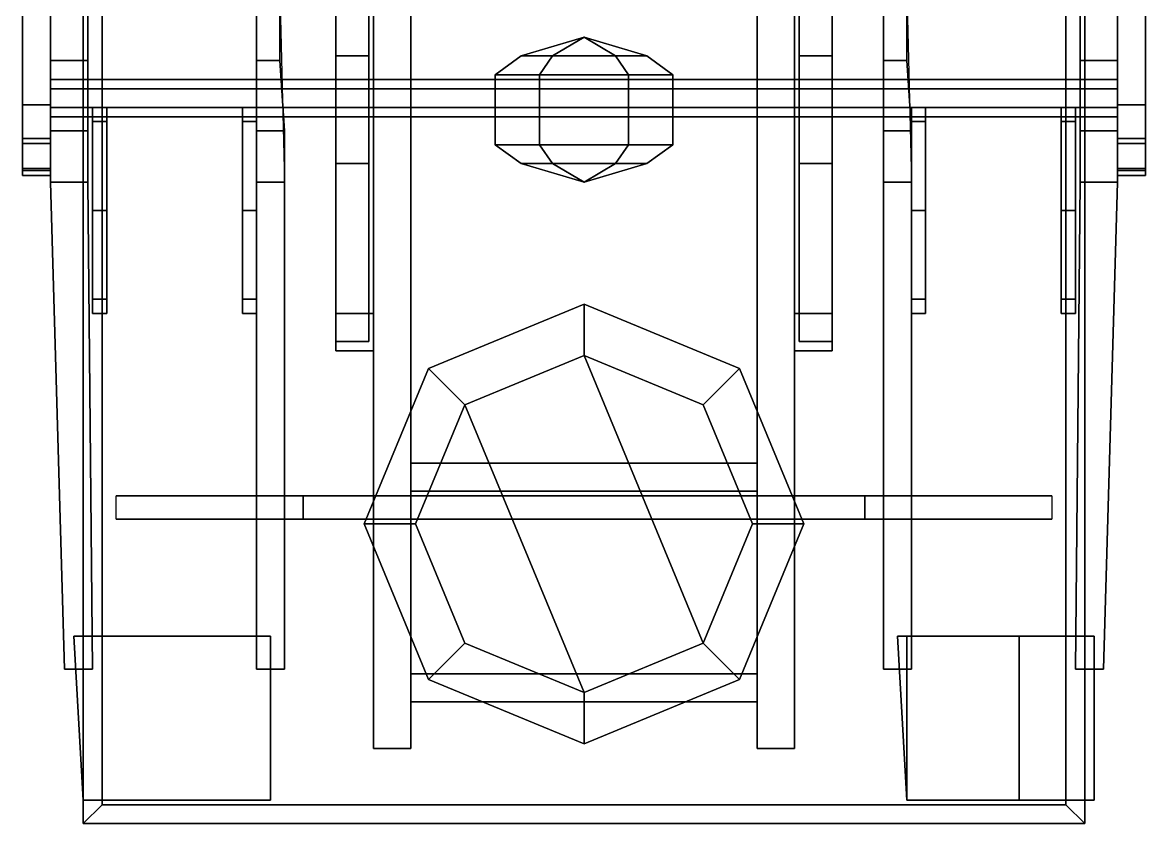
# Model space of a CAD drawing. Extents: x -1.2 to 1.2, y -3.01 to 3.
# Drawn here: x -1.2 to 1.2, y -3.01 to -1.298 of the extents above; entities that cross this region are included whole.
import ezdxf

# ---------------------------------------------------------------- set-up
doc = ezdxf.new("R2010")
doc.units = 0
doc.layers.get('0').update_dxf_attribs({"linetype": 'CONTINUOUS'})
for name, color, linetype in [('BOGIE', 5, 'CONTINUOUS'), ('MUDGUARDS', 6, 'CONTINUOUS'), ('WHEELS', 2, 'CONTINUOUS')]:
    doc.layers.add(name, color=color, linetype=linetype)

msp = doc.modelspace()

# ---------------------------------------------------------------- linework, layer by layer
for points in [[(1.07, 0.14, 1.16), (1.07, -3.01, 1.16), (-1.07, -3.01, 1.16), (-1.07, 0.14, 1.16)], [(-1.07, 0.14, 1.16), (-1.07, -3.01, 1.16), (-1.07, -3.01, 1.59), (-1.07, 0.14, 1.59)], [(-1.07, -3.01, 1.59), (-1.03, -2.97, 1.59), (-1.03, 0.1, 1.59), (-1.07, 0.14, 1.59)], [(1.03, -2.97, 1.59), (1.07, -3.01, 1.59), (1.07, 0.14, 1.59), (1.03, 0.1, 1.59)], [(1.07, 0.14, 1.59), (1.07, -3.01, 1.59), (1.07, -3.01, 1.16), (1.07, 0.14, 1.16)], [(-1.03, 0.1, 1.2), (-1.03, -2.97, 1.2), (1.03, -2.97, 1.2), (1.03, 0.1, 1.2)], [(-1.03, 0.1, 1.59), (-1.03, -2.97, 1.59), (-1.03, -2.97, 1.2), (-1.03, 0.1, 1.2)], [(1.03, 0.1, 1.2), (1.03, -2.97, 1.2), (1.03, -2.97, 1.59), (1.03, 0.1, 1.59)], [(-0.37, -0.57, 0.56), (-0.37, -2.85, 0.63), (-0.45, -2.85, 0.63), (-0.45, -0.57, 0.56)], [(-0.45, -0.57, 0.56), (-0.45, -2.85, 0.63), (-0.45, -2.85, 0.75), (-0.45, -0.57, 0.74)], [(-0.45, -0.57, 0.74), (-0.45, -2.85, 0.75), (-0.37, -2.85, 0.75), (-0.37, -0.57, 0.74)], [(-0.37, -2.85, 0.75), (-0.37, -2.85, 0.63), (-0.37, -0.57, 0.56), (-0.37, -0.57, 0.74)], [(0.37, -0.57, 0.74), (0.37, -2.85, 0.75), (0.45, -2.85, 0.75), (0.45, -0.57, 0.74)], [(0.37, -0.57, 0.56), (0.37, -2.85, 0.63), (0.37, -2.85, 0.75), (0.37, -0.57, 0.74)], [(0.45, -0.57, 0.56), (0.45, -2.85, 0.63), (0.37, -2.85, 0.63), (0.37, -0.57, 0.56)], [(0.45, -2.85, 0.75), (0.45, -2.85, 0.63), (0.45, -0.57, 0.56), (0.45, -0.57, 0.74)], [(-0.46, -0.99, 0.66), (-0.46, -1.37, 0.58), (-0.53, -1.37, 0.58), (-0.53, -0.99, 0.66)], [(-0.53, -0.99, 0.66), (-0.53, -1.37, 0.58), (-0.53, -1.37, 0.65), (-0.53, -0.99, 0.68)], [(-0.53, -0.99, 0.68), (-0.53, -1.37, 0.65), (-0.46, -1.37, 0.65), (-0.46, -0.99, 0.68)], [(-0.46, -1.37, 0.65), (-0.46, -1.37, 0.58), (-0.46, -0.99, 0.66), (-0.46, -0.99, 0.68)], [(0.53, -0.99, 0.66), (0.53, -1.37, 0.58), (0.46, -1.37, 0.58), (0.46, -0.99, 0.66)], [(0.46, -0.99, 0.66), (0.46, -1.37, 0.58), (0.46, -1.37, 0.65), (0.46, -0.99, 0.68)], [(0.46, -0.99, 0.68), (0.46, -1.37, 0.65), (0.53, -1.37, 0.65), (0.53, -0.99, 0.68)], [(0.53, -1.37, 0.65), (0.53, -1.37, 0.58), (0.53, -0.99, 0.66), (0.53, -0.99, 0.68)], [(0, -1.33, 0.59), (-0.0672, -1.37, 0.4736), (-0.1344, -1.37, 0.59), (0, -1.33, 0.59)], [(0, -1.33, 0.59), (-0.1344, -1.37, 0.59), (-0.0672, -1.37, 0.7064), (0, -1.33, 0.59)], [(0, -1.33, 0.59), (0.0672, -1.37, 0.4736), (-0.0672, -1.37, 0.4736), (0, -1.33, 0.59)], [(0, -1.33, 0.59), (-0.0672, -1.37, 0.7064), (0.0672, -1.37, 0.7064), (0, -1.33, 0.59)], [(0, -1.33, 0.59), (0.1344, -1.37, 0.59), (0.0672, -1.37, 0.4736), (0, -1.33, 0.59)], [(0, -1.33, 0.59), (0.0672, -1.37, 0.7064), (0.1344, -1.37, 0.59), (0, -1.33, 0.59)], [(-0.53, -1.37, 0.58), (-0.53, -1.6, 0.58), (-0.53, -1.6, 0.65), (-0.53, -1.37, 0.65)], [(-0.46, -1.37, 0.58), (-0.46, -1.6, 0.58), (-0.53, -1.6, 0.58), (-0.53, -1.37, 0.58)], [(-0.53, -1.37, 0.65), (-0.53, -1.6, 0.65), (-0.46, -1.6, 0.65), (-0.46, -1.37, 0.65)], [(-0.46, -1.6, 0.65), (-0.46, -1.6, 0.58), (-0.46, -1.37, 0.58), (-0.46, -1.37, 0.65)], [(-0.1344, -1.37, 0.59), (-0.19, -1.41, 0.59), (-0.095, -1.41, 0.7545), (-0.0672, -1.37, 0.7064)], [(-0.0672, -1.37, 0.4736), (-0.095, -1.41, 0.4255), (-0.19, -1.41, 0.59), (-0.1344, -1.37, 0.59)], [(-0.0672, -1.37, 0.7064), (-0.095, -1.41, 0.7545), (0.095, -1.41, 0.7545), (0.0672, -1.37, 0.7064)], [(0.0672, -1.37, 0.4736), (0.095, -1.41, 0.4255), (-0.095, -1.41, 0.4255), (-0.0672, -1.37, 0.4736)], [(0.0672, -1.37, 0.7064), (0.095, -1.41, 0.7545), (0.19, -1.41, 0.59), (0.1344, -1.37, 0.59)], [(0.1344, -1.37, 0.59), (0.19, -1.41, 0.59), (0.095, -1.41, 0.4255), (0.0672, -1.37, 0.4736)], [(0.46, -1.37, 0.58), (0.46, -1.6, 0.58), (0.46, -1.6, 0.65), (0.46, -1.37, 0.65)], [(0.53, -1.37, 0.58), (0.53, -1.6, 0.58), (0.46, -1.6, 0.58), (0.46, -1.37, 0.58)], [(0.46, -1.37, 0.65), (0.46, -1.6, 0.65), (0.53, -1.6, 0.65), (0.53, -1.37, 0.65)], [(0.53, -1.6, 0.65), (0.53, -1.6, 0.58), (0.53, -1.37, 0.58), (0.53, -1.37, 0.65)], [(-0.095, -1.41, 0.7545), (-0.19, -1.41, 0.59), (-0.19, -1.56, 0.59), (-0.095, -1.56, 0.7545)], [(-0.19, -1.41, 0.59), (-0.095, -1.41, 0.4255), (-0.095, -1.56, 0.4255), (-0.19, -1.56, 0.59)], [(-0.095, -1.41, 0.4255), (0.095, -1.41, 0.4255), (0.095, -1.56, 0.4255), (-0.095, -1.56, 0.4255)], [(0.095, -1.41, 0.7545), (-0.095, -1.41, 0.7545), (-0.095, -1.56, 0.7545), (0.095, -1.56, 0.7545)], [(0.19, -1.41, 0.59), (0.095, -1.41, 0.7545), (0.095, -1.56, 0.7545), (0.19, -1.56, 0.59)], [(0.095, -1.41, 0.4255), (0.19, -1.41, 0.59), (0.19, -1.56, 0.59), (0.095, -1.56, 0.4255)], [(-0.0672, -1.6, 0.7064), (-0.095, -1.56, 0.7545), (-0.19, -1.56, 0.59), (-0.1344, -1.6, 0.59)], [(-0.1344, -1.6, 0.59), (-0.19, -1.56, 0.59), (-0.095, -1.56, 0.4255), (-0.0672, -1.6, 0.4736)], [(0.0672, -1.6, 0.7064), (0.095, -1.56, 0.7545), (-0.095, -1.56, 0.7545), (-0.0672, -1.6, 0.7064)], [(-0.0672, -1.6, 0.4736), (-0.095, -1.56, 0.4255), (0.095, -1.56, 0.4255), (0.0672, -1.6, 0.4736)], [(0.1344, -1.6, 0.59), (0.19, -1.56, 0.59), (0.095, -1.56, 0.7545), (0.0672, -1.6, 0.7064)], [(0.0672, -1.6, 0.4736), (0.095, -1.56, 0.4255), (0.19, -1.56, 0.59), (0.1344, -1.6, 0.59)], [(-0.46, -1.6, 0.58), (-0.46, -1.98, 0.67), (-0.53, -1.98, 0.67), (-0.53, -1.6, 0.58)], [(-0.53, -1.6, 0.58), (-0.53, -1.98, 0.67), (-0.53, -1.98, 0.69), (-0.53, -1.6, 0.65)], [(-0.53, -1.6, 0.65), (-0.53, -1.98, 0.69), (-0.46, -1.98, 0.69), (-0.46, -1.6, 0.65)], [(-0.46, -1.98, 0.69), (-0.46, -1.98, 0.67), (-0.46, -1.6, 0.58), (-0.46, -1.6, 0.65)], [(0, -1.64, 0.59), (-0.1344, -1.6, 0.59), (-0.0672, -1.6, 0.4736), (0, -1.64, 0.59)], [(0, -1.64, 0.59), (-0.0672, -1.6, 0.7064), (-0.1344, -1.6, 0.59), (0, -1.64, 0.59)], [(0, -1.64, 0.59), (-0.0672, -1.6, 0.4736), (0.0672, -1.6, 0.4736), (0, -1.64, 0.59)], [(0, -1.64, 0.59), (0.0672, -1.6, 0.7064), (-0.0672, -1.6, 0.7064), (0, -1.64, 0.59)], [(0, -1.64, 0.59), (0.0672, -1.6, 0.4736), (0.1344, -1.6, 0.59), (0, -1.64, 0.59)], [(0, -1.64, 0.59), (0.1344, -1.6, 0.59), (0.0672, -1.6, 0.7064), (0, -1.64, 0.59)], [(0.53, -1.6, 0.58), (0.53, -1.98, 0.67), (0.46, -1.98, 0.67), (0.46, -1.6, 0.58)], [(0.46, -1.6, 0.58), (0.46, -1.98, 0.67), (0.46, -1.98, 0.69), (0.46, -1.6, 0.65)], [(0.46, -1.6, 0.65), (0.46, -1.98, 0.69), (0.53, -1.98, 0.69), (0.53, -1.6, 0.65)], [(0.53, -1.98, 0.69), (0.53, -1.98, 0.67), (0.53, -1.6, 0.58), (0.53, -1.6, 0.65)], [(-0.45, -1.92, 0.67), (-0.45, -2, 0.67), (-0.53, -2, 0.67), (-0.53, -1.92, 0.67)], [(-0.45, -1.92, 0.72), (-0.45, -1.92, 0.67), (-0.53, -1.92, 0.67), (-0.53, -1.92, 0.72)], [(-0.53, -1.92, 0.67), (-0.53, -2, 0.67), (-0.53, -2, 0.72), (-0.53, -1.92, 0.72)], [(-0.53, -1.92, 0.72), (-0.53, -2, 0.72), (-0.45, -2, 0.72), (-0.45, -1.92, 0.72)], [(0.53, -1.92, 0.67), (0.53, -2, 0.67), (0.45, -2, 0.67), (0.45, -1.92, 0.67)], [(0.53, -1.92, 0.72), (0.53, -1.92, 0.67), (0.45, -1.92, 0.67), (0.45, -1.92, 0.72)], [(0.45, -1.92, 0.72), (0.45, -2, 0.72), (0.53, -2, 0.72), (0.53, -1.92, 0.72)], [(0.53, -2, 0.72), (0.53, -2, 0.67), (0.53, -1.92, 0.67), (0.53, -1.92, 0.72)], [(-0.53, -1.98, 0.69), (-0.53, -1.98, 0.67), (-0.46, -1.98, 0.67), (-0.46, -1.98, 0.69)], [(-0.53, -2, 0.72), (-0.53, -2, 0.67), (-0.45, -2, 0.67), (-0.45, -2, 0.72)], [(0.45, -2, 0.72), (0.45, -2, 0.67), (0.53, -2, 0.67), (0.53, -2, 0.72)], [(-0.37, -2.24, 0.63), (0.37, -2.24, 0.63), (0.37, -2.3, 0.63), (-0.37, -2.3, 0.63)], [(0.37, -2.24, 0.74), (0.37, -2.24, 0.63), (-0.37, -2.24, 0.63), (-0.37, -2.24, 0.74)], [(-0.37, -2.3, 0.74), (0.37, -2.3, 0.74), (0.37, -2.24, 0.74), (-0.37, -2.24, 0.74)], [(-0.37, -2.3, 0.63), (0.37, -2.3, 0.63), (0.37, -2.3, 0.74), (-0.37, -2.3, 0.74)], [(1, -2.31, 1.16), (0.6, -2.31, 0.74), (-0.6, -2.31, 0.74), (-1, -2.31, 1.16)], [(-0.6, -2.31, 0.74), (-0.6, -2.36, 0.74), (-1, -2.36, 1.16), (-1, -2.31, 1.16)], [(0.6, -2.31, 0.74), (0.6, -2.36, 0.74), (-0.6, -2.36, 0.74), (-0.6, -2.31, 0.74)], [(1, -2.36, 1.16), (0.6, -2.36, 0.74), (0.6, -2.31, 0.74), (1, -2.31, 1.16)], [(-1, -2.36, 1.16), (-0.6, -2.36, 0.74), (0.6, -2.36, 0.74), (1, -2.36, 1.16)], [(-0.37, -2.75, 0.74), (0.37, -2.75, 0.74), (0.37, -2.69, 0.74), (-0.37, -2.69, 0.74)], [(0.37, -2.69, 0.74), (0.37, -2.69, 0.63), (-0.37, -2.69, 0.63), (-0.37, -2.69, 0.74)], [(-0.37, -2.69, 0.63), (0.37, -2.69, 0.63), (0.37, -2.75, 0.63), (-0.37, -2.75, 0.63)], [(-0.37, -2.75, 0.63), (0.37, -2.75, 0.63), (0.37, -2.75, 0.74), (-0.37, -2.75, 0.74)], [(-0.45, -2.85, 0.75), (-0.45, -2.85, 0.63), (-0.37, -2.85, 0.63), (-0.37, -2.85, 0.75)], [(0.37, -2.85, 0.75), (0.37, -2.85, 0.63), (0.45, -2.85, 0.63), (0.45, -2.85, 0.75)], [(1.07, -3.01, 1.59), (1.03, -2.97, 1.59), (-1.03, -2.97, 1.59), (-1.07, -3.01, 1.59)], [(-1.03, -2.97, 1.59), (1.03, -2.97, 1.59), (1.03, -2.97, 1.2), (-1.03, -2.97, 1.2)], [(-1.07, -3.01, 1.16), (1.07, -3.01, 1.16), (1.07, -3.01, 1.59), (-1.07, -3.01, 1.59)]]:
    msp.add_3dface(points)
at = {"layer": 'BOGIE'}
for points in [[(-1.2, -0.523, 0.1947), (-1.2, -1.5574, 0.4602), (-1.2, -1.4744, 0.7116), (-1.2, -0.4676, 0.6212)], [(-1.2, -0.4676, 0.6212), (-1.2, -1.4744, 0.7116), (-1.14, -1.4744, 0.7116), (-1.14, -0.4676, 0.6212)], [(-1.14, -1.4744, 0.7116), (-1.14, -1.5574, 0.4602), (-1.14, -0.523, 0.1947), (-1.14, -0.4676, 0.6212)], [(1.14, -0.4676, 0.6212), (1.14, -1.4744, 0.7116), (1.2, -1.4744, 0.7116), (1.2, -0.4676, 0.6212)], [(1.14, -0.523, 0.1947), (1.14, -1.5574, 0.4602), (1.14, -1.4744, 0.7116), (1.14, -0.4676, 0.6212)], [(1.2, -1.4744, 0.7116), (1.2, -1.5574, 0.4602), (1.2, -0.523, 0.1947), (1.2, -0.4676, 0.6212)], [(-1.14, -0.523, 0.1947), (-1.14, -1.5574, 0.4602), (-1.2, -1.5574, 0.4602), (-1.2, -0.523, 0.1947)], [(1.2, -0.523, 0.1947), (1.2, -1.5574, 0.4602), (1.14, -1.5574, 0.4602), (1.14, -0.523, 0.1947)], [(-1.14, -1.23, 0.25), (-1.14, -1.38, 0.25), (-1.14, -1.38, 0.39), (-1.14, -1.23, 0.48)], [(-1.06, -1.23, 0.25), (-1.06, -1.64, 0.25), (-1.14, -1.64, 0.25), (-1.14, -1.23, 0.25)], [(-1.14, -1.23, 0.48), (-1.14, -1.38, 0.39), (-1.06, -1.38, 0.39), (-1.06, -1.23, 0.48)], [(-1.06, -1.38, 0.39), (-1.06, -1.38, 0.25), (-1.06, -1.23, 0.25), (-1.06, -1.23, 0.48)], [(-0.7, -1.23, 0.25), (-0.7, -1.38, 0.25), (-0.7, -1.38, 0.39), (-0.7, -1.23, 0.48)], [(-0.65, -1.23, 0.25), (-0.64, -1.64, 0.25), (-0.7, -1.64, 0.25), (-0.7, -1.23, 0.25)], [(-0.7, -1.23, 0.48), (-0.7, -1.38, 0.39), (-0.65, -1.38, 0.39), (-0.65, -1.23, 0.48)], [(-0.65, -1.38, 0.39), (-0.65, -1.38, 0.25), (-0.65, -1.23, 0.25), (-0.65, -1.23, 0.48)], [(0.64, -1.23, 0.25), (0.64, -1.38, 0.25), (0.64, -1.38, 0.39), (0.64, -1.23, 0.48)], [(0.69, -1.23, 0.25), (0.7, -1.64, 0.25), (0.64, -1.64, 0.25), (0.64, -1.23, 0.25)], [(0.64, -1.23, 0.48), (0.64, -1.38, 0.39), (0.69, -1.38, 0.39), (0.69, -1.23, 0.48)], [(0.69, -1.38, 0.39), (0.69, -1.38, 0.25), (0.69, -1.23, 0.25), (0.69, -1.23, 0.48)], [(1.14, -1.23, 0.25), (1.14, -1.64, 0.25), (1.06, -1.64, 0.25), (1.06, -1.23, 0.25)], [(1.06, -1.23, 0.25), (1.06, -1.38, 0.25), (1.06, -1.38, 0.39), (1.06, -1.23, 0.48)], [(1.06, -1.23, 0.48), (1.06, -1.38, 0.39), (1.14, -1.38, 0.39), (1.14, -1.23, 0.48)], [(1.14, -1.38, 0.39), (1.14, -1.38, 0.25), (1.14, -1.23, 0.25), (1.14, -1.23, 0.48)], [(-1.14, -1.38, 0.25), (-1.14, -1.53, 0.25), (-1.14, -1.53, 0.39), (-1.14, -1.38, 0.39)], [(-1.14, -1.38, 0.39), (-1.14, -1.53, 0.39), (-1.06, -1.53, 0.39), (-1.06, -1.38, 0.39)], [(-1.06, -1.53, 0.39), (-1.06, -1.53, 0.25), (-1.06, -1.38, 0.25), (-1.06, -1.38, 0.39)], [(-0.7, -1.38, 0.25), (-0.7, -1.53, 0.25), (-0.7, -1.53, 0.39), (-0.7, -1.38, 0.39)], [(-0.7, -1.38, 0.39), (-0.7, -1.53, 0.39), (-0.64, -1.53, 0.39), (-0.65, -1.38, 0.39)], [(-0.64, -1.53, 0.39), (-0.64, -1.53, 0.25), (-0.65, -1.38, 0.25), (-0.65, -1.38, 0.39)], [(0.64, -1.38, 0.25), (0.64, -1.53, 0.25), (0.64, -1.53, 0.39), (0.64, -1.38, 0.39)], [(0.64, -1.38, 0.39), (0.64, -1.53, 0.39), (0.7, -1.53, 0.39), (0.69, -1.38, 0.39)], [(0.7, -1.53, 0.39), (0.7, -1.53, 0.25), (0.69, -1.38, 0.25), (0.69, -1.38, 0.39)], [(1.06, -1.38, 0.25), (1.06, -1.53, 0.25), (1.06, -1.53, 0.39), (1.06, -1.38, 0.39)], [(1.06, -1.38, 0.39), (1.06, -1.53, 0.39), (1.14, -1.53, 0.39), (1.14, -1.38, 0.39)], [(1.14, -1.53, 0.39), (1.14, -1.53, 0.25), (1.14, -1.38, 0.25), (1.14, -1.38, 0.39)], [(1.14, -1.44, 0.6246), (1.14, -1.42, 0.59), (-1.14, -1.42, 0.59), (-1.14, -1.44, 0.6246)], [(1.14, -1.42, 0.59), (1.14, -1.44, 0.5554), (-1.14, -1.44, 0.5554), (-1.14, -1.42, 0.59)], [(1.14, -1.48, 0.6246), (1.14, -1.44, 0.6246), (-1.14, -1.44, 0.6246), (-1.14, -1.48, 0.6246)], [(1.14, -1.44, 0.5554), (1.14, -1.48, 0.5554), (-1.14, -1.48, 0.5554), (-1.14, -1.44, 0.5554)], [(-1.2, -1.4744, 0.7116), (-1.2, -1.5574, 0.4602), (-1.2, -1.6105, 0.5175), (-1.2, -1.5464, 0.7008)], [(-1.14, -1.5464, 0.7008), (-1.14, -1.4744, 0.7116), (-1.2, -1.4744, 0.7116), (-1.2, -1.5464, 0.7008)], [(-1.14, -1.6105, 0.5175), (-1.14, -1.5574, 0.4602), (-1.14, -1.4744, 0.7116), (-1.14, -1.5464, 0.7008)], [(1.14, -1.5, 0.59), (1.14, -1.48, 0.6246), (-1.14, -1.48, 0.6246), (-1.14, -1.5, 0.59)], [(1.14, -1.48, 0.5554), (1.14, -1.5, 0.59), (-1.14, -1.5, 0.59), (-1.14, -1.48, 0.5554)], [(-1.05, -1.48, 0.17), (-1.05, -1.51, 0.2), (-1.02, -1.51, 0.2), (-1.02, -1.48, 0.17)], [(-1.02, -1.48, 0.15), (-1.02, -1.51, 0.12), (-1.05, -1.51, 0.12), (-1.05, -1.48, 0.15)], [(-1.05, -1.48, 0.15), (-1.05, -1.51, 0.12), (-1.05, -1.51, 0.2), (-1.05, -1.48, 0.17)], [(-1.02, -1.48, 0.17), (-1.02, -1.48, 0.15), (-1.05, -1.48, 0.15), (-1.05, -1.48, 0.17)], [(-1.02, -1.51, 0.2), (-1.02, -1.51, 0.12), (-1.02, -1.48, 0.15), (-1.02, -1.48, 0.17)], [(-0.73, -1.48, 0.17), (-0.73, -1.51, 0.2), (-0.7, -1.51, 0.2), (-0.7, -1.48, 0.17)], [(-0.7, -1.48, 0.15), (-0.7, -1.51, 0.12), (-0.73, -1.51, 0.12), (-0.73, -1.48, 0.15)], [(-0.73, -1.48, 0.15), (-0.73, -1.51, 0.12), (-0.73, -1.51, 0.2), (-0.73, -1.48, 0.17)], [(-0.7, -1.48, 0.17), (-0.7, -1.48, 0.15), (-0.73, -1.48, 0.15), (-0.73, -1.48, 0.17)], [(-0.7, -1.51, 0.2), (-0.7, -1.51, 0.12), (-0.7, -1.48, 0.15), (-0.7, -1.48, 0.17)], [(0.7, -1.48, 0.17), (0.7, -1.51, 0.2), (0.73, -1.51, 0.2), (0.73, -1.48, 0.17)], [(0.73, -1.48, 0.15), (0.73, -1.51, 0.12), (0.7, -1.51, 0.12), (0.7, -1.48, 0.15)], [(0.7, -1.48, 0.15), (0.7, -1.51, 0.12), (0.7, -1.51, 0.2), (0.7, -1.48, 0.17)], [(0.73, -1.48, 0.17), (0.73, -1.48, 0.15), (0.7, -1.48, 0.15), (0.7, -1.48, 0.17)], [(0.73, -1.51, 0.2), (0.73, -1.51, 0.12), (0.73, -1.48, 0.15), (0.73, -1.48, 0.17)], [(1.05, -1.48, 0.17), (1.05, -1.48, 0.15), (1.02, -1.48, 0.15), (1.02, -1.48, 0.17)], [(1.02, -1.48, 0.15), (1.02, -1.51, 0.12), (1.02, -1.51, 0.2), (1.02, -1.48, 0.17)], [(1.05, -1.48, 0.15), (1.05, -1.51, 0.12), (1.02, -1.51, 0.12), (1.02, -1.48, 0.15)], [(1.02, -1.48, 0.17), (1.02, -1.51, 0.2), (1.05, -1.51, 0.2), (1.05, -1.48, 0.17)], [(1.05, -1.51, 0.2), (1.05, -1.51, 0.12), (1.05, -1.48, 0.15), (1.05, -1.48, 0.17)], [(1.14, -1.4744, 0.7116), (1.14, -1.5574, 0.4602), (1.14, -1.6105, 0.5175), (1.14, -1.5464, 0.7008)], [(1.2, -1.5464, 0.7008), (1.2, -1.4744, 0.7116), (1.14, -1.4744, 0.7116), (1.14, -1.5464, 0.7008)], [(1.2, -1.6105, 0.5175), (1.2, -1.5574, 0.4602), (1.2, -1.4744, 0.7116), (1.2, -1.5464, 0.7008)], [(-1.02, -1.51, 0.12), (-1.02, -1.89, 0.12), (-1.05, -1.89, 0.12), (-1.05, -1.51, 0.12)], [(-1.05, -1.51, 0.2), (-1.05, -1.7, 0.24), (-1.02, -1.7, 0.24), (-1.02, -1.51, 0.2)], [(-1.05, -1.51, 0.12), (-1.05, -1.7, 0.12), (-1.05, -1.7, 0.24), (-1.05, -1.51, 0.2)], [(-1.02, -1.7, 0.24), (-1.02, -1.7, 0.12), (-1.02, -1.51, 0.12), (-1.02, -1.51, 0.2)], [(-0.7, -1.51, 0.12), (-0.7, -1.89, 0.12), (-0.73, -1.89, 0.12), (-0.73, -1.51, 0.12)], [(-0.73, -1.51, 0.2), (-0.73, -1.7, 0.24), (-0.7, -1.7, 0.24), (-0.7, -1.51, 0.2)], [(-0.73, -1.51, 0.12), (-0.73, -1.7, 0.12), (-0.73, -1.7, 0.24), (-0.73, -1.51, 0.2)], [(-0.7, -1.7, 0.24), (-0.7, -1.7, 0.12), (-0.7, -1.51, 0.12), (-0.7, -1.51, 0.2)], [(0.73, -1.51, 0.12), (0.73, -1.89, 0.12), (0.7, -1.89, 0.12), (0.7, -1.51, 0.12)], [(0.7, -1.51, 0.2), (0.7, -1.7, 0.24), (0.73, -1.7, 0.24), (0.73, -1.51, 0.2)], [(0.7, -1.51, 0.12), (0.7, -1.7, 0.12), (0.7, -1.7, 0.24), (0.7, -1.51, 0.2)], [(0.73, -1.7, 0.24), (0.73, -1.7, 0.12), (0.73, -1.51, 0.12), (0.73, -1.51, 0.2)], [(1.02, -1.51, 0.12), (1.02, -1.7, 0.12), (1.02, -1.7, 0.24), (1.02, -1.51, 0.2)], [(1.02, -1.51, 0.2), (1.02, -1.7, 0.24), (1.05, -1.7, 0.24), (1.05, -1.51, 0.2)], [(1.05, -1.51, 0.12), (1.05, -1.89, 0.12), (1.02, -1.89, 0.12), (1.02, -1.51, 0.12)], [(1.05, -1.7, 0.24), (1.05, -1.7, 0.12), (1.05, -1.51, 0.12), (1.05, -1.51, 0.2)], [(-1.14, -1.53, 0.25), (-1.14, -1.64, 0.25), (-1.14, -1.64, 0.56), (-1.14, -1.53, 0.39)], [(-1.14, -1.53, 0.39), (-1.14, -1.64, 0.56), (-1.06, -1.64, 0.56), (-1.06, -1.53, 0.39)], [(-1.06, -1.64, 0.56), (-1.06, -1.64, 0.25), (-1.06, -1.53, 0.25), (-1.06, -1.53, 0.39)], [(-0.7, -1.53, 0.25), (-0.7, -1.64, 0.25), (-0.7, -1.64, 0.56), (-0.7, -1.53, 0.39)], [(-0.7, -1.53, 0.39), (-0.7, -1.64, 0.56), (-0.64, -1.64, 0.56), (-0.64, -1.53, 0.39)], [(-0.64, -1.64, 0.56), (-0.64, -1.64, 0.25), (-0.64, -1.53, 0.25), (-0.64, -1.53, 0.39)], [(0.64, -1.53, 0.25), (0.64, -1.64, 0.25), (0.64, -1.64, 0.56), (0.64, -1.53, 0.39)], [(0.64, -1.53, 0.39), (0.64, -1.64, 0.56), (0.7, -1.64, 0.56), (0.7, -1.53, 0.39)], [(0.7, -1.64, 0.56), (0.7, -1.64, 0.25), (0.7, -1.53, 0.25), (0.7, -1.53, 0.39)], [(1.06, -1.53, 0.25), (1.06, -1.64, 0.25), (1.06, -1.64, 0.56), (1.06, -1.53, 0.39)], [(1.06, -1.53, 0.39), (1.06, -1.64, 0.56), (1.14, -1.64, 0.56), (1.14, -1.53, 0.39)], [(1.14, -1.64, 0.56), (1.14, -1.64, 0.25), (1.14, -1.53, 0.25), (1.14, -1.53, 0.39)], [(-1.2, -1.5464, 0.7008), (-1.2, -1.6105, 0.5175), (-1.2, -1.6252, 0.5597), (-1.2, -1.6149, 0.6391)], [(-1.14, -1.6149, 0.6391), (-1.14, -1.5464, 0.7008), (-1.2, -1.5464, 0.7008), (-1.2, -1.6149, 0.6391)], [(-1.2, -1.6105, 0.5175), (-1.2, -1.5574, 0.4602), (-1.14, -1.5574, 0.4602), (-1.14, -1.6105, 0.5175)], [(-1.14, -1.6252, 0.5597), (-1.14, -1.6105, 0.5175), (-1.14, -1.5464, 0.7008), (-1.14, -1.6149, 0.6391)], [(1.2, -1.6149, 0.6391), (1.2, -1.5464, 0.7008), (1.14, -1.5464, 0.7008), (1.14, -1.6149, 0.6391)], [(1.14, -1.5464, 0.7008), (1.14, -1.6105, 0.5175), (1.14, -1.6252, 0.5597), (1.14, -1.6149, 0.6391)], [(1.14, -1.6105, 0.5175), (1.14, -1.5574, 0.4602), (1.2, -1.5574, 0.4602), (1.2, -1.6105, 0.5175)], [(1.2, -1.6252, 0.5597), (1.2, -1.6105, 0.5175), (1.2, -1.5464, 0.7008), (1.2, -1.6149, 0.6391)], [(-1.2, -1.6252, 0.5597), (-1.2, -1.6105, 0.5175), (-1.14, -1.6105, 0.5175), (-1.14, -1.6252, 0.5597)], [(-1.2, -1.6149, 0.6391), (-1.2, -1.6252, 0.5597), (-1.14, -1.6252, 0.5597), (-1.14, -1.6149, 0.6391)], [(1.14, -1.6252, 0.5597), (1.14, -1.6105, 0.5175), (1.2, -1.6105, 0.5175), (1.2, -1.6252, 0.5597)], [(1.14, -1.6149, 0.6391), (1.14, -1.6252, 0.5597), (1.2, -1.6252, 0.5597), (1.2, -1.6149, 0.6391)], [(-1.14, -1.64, 0.25), (-1.11, -2.68, 0.27), (-1.11, -2.68, 0.48), (-1.14, -1.64, 0.61)], [(-1.06, -1.64, 0.25), (-1.05, -2.68, 0.27), (-1.11, -2.68, 0.27), (-1.14, -1.64, 0.25)], [(-1.06, -1.64, 0.61), (-1.06, -1.64, 0.56), (-1.14, -1.64, 0.56), (-1.14, -1.64, 0.61)], [(-1.14, -1.64, 0.61), (-1.11, -2.68, 0.48), (-1.05, -2.68, 0.48), (-1.06, -1.64, 0.61)], [(-1.05, -2.68, 0.48), (-1.05, -2.68, 0.27), (-1.06, -1.64, 0.25), (-1.06, -1.64, 0.61)], [(-0.7, -1.64, 0.25), (-0.7, -2.68, 0.27), (-0.7, -2.68, 0.48), (-0.7, -1.64, 0.61)], [(-0.64, -1.64, 0.25), (-0.64, -2.68, 0.27), (-0.7, -2.68, 0.27), (-0.7, -1.64, 0.25)], [(-0.64, -1.64, 0.61), (-0.64, -1.64, 0.56), (-0.7, -1.64, 0.56), (-0.7, -1.64, 0.61)], [(-0.7, -1.64, 0.61), (-0.7, -2.68, 0.48), (-0.64, -2.68, 0.48), (-0.64, -1.64, 0.61)], [(-0.64, -2.68, 0.48), (-0.64, -2.68, 0.27), (-0.64, -1.64, 0.25), (-0.64, -1.64, 0.61)], [(0.64, -1.64, 0.25), (0.64, -2.68, 0.27), (0.64, -2.68, 0.48), (0.64, -1.64, 0.61)], [(0.7, -1.64, 0.25), (0.7, -2.68, 0.27), (0.64, -2.68, 0.27), (0.64, -1.64, 0.25)], [(0.7, -1.64, 0.61), (0.7, -1.64, 0.56), (0.64, -1.64, 0.56), (0.64, -1.64, 0.61)], [(0.64, -1.64, 0.61), (0.64, -2.68, 0.48), (0.7, -2.68, 0.48), (0.7, -1.64, 0.61)], [(0.7, -2.68, 0.48), (0.7, -2.68, 0.27), (0.7, -1.64, 0.25), (0.7, -1.64, 0.61)], [(1.06, -1.64, 0.25), (1.05, -2.68, 0.27), (1.05, -2.68, 0.48), (1.06, -1.64, 0.61)], [(1.06, -1.64, 0.61), (1.05, -2.68, 0.48), (1.11, -2.68, 0.48), (1.14, -1.64, 0.61)], [(1.14, -1.64, 0.25), (1.11, -2.68, 0.27), (1.05, -2.68, 0.27), (1.06, -1.64, 0.25)], [(1.14, -1.64, 0.61), (1.14, -1.64, 0.56), (1.06, -1.64, 0.56), (1.06, -1.64, 0.61)], [(1.11, -2.68, 0.48), (1.11, -2.68, 0.27), (1.14, -1.64, 0.25), (1.14, -1.64, 0.61)], [(-1.05, -1.7, 0.24), (-1.05, -1.7, 0.12), (-1.05, -1.89, 0.12), (-1.05, -1.89, 0.2)], [(-1.02, -1.89, 0.2), (-1.02, -1.7, 0.24), (-1.05, -1.7, 0.24), (-1.05, -1.89, 0.2)], [(-1.02, -1.89, 0.12), (-1.02, -1.7, 0.12), (-1.02, -1.7, 0.24), (-1.02, -1.89, 0.2)], [(-0.73, -1.7, 0.24), (-0.73, -1.7, 0.12), (-0.73, -1.89, 0.12), (-0.73, -1.89, 0.2)], [(-0.7, -1.89, 0.2), (-0.7, -1.7, 0.24), (-0.73, -1.7, 0.24), (-0.73, -1.89, 0.2)], [(-0.7, -1.89, 0.12), (-0.7, -1.7, 0.12), (-0.7, -1.7, 0.24), (-0.7, -1.89, 0.2)], [(0.7, -1.7, 0.24), (0.7, -1.7, 0.12), (0.7, -1.89, 0.12), (0.7, -1.89, 0.2)], [(0.73, -1.89, 0.2), (0.73, -1.7, 0.24), (0.7, -1.7, 0.24), (0.7, -1.89, 0.2)], [(0.73, -1.89, 0.12), (0.73, -1.7, 0.12), (0.73, -1.7, 0.24), (0.73, -1.89, 0.2)], [(1.05, -1.89, 0.2), (1.05, -1.7, 0.24), (1.02, -1.7, 0.24), (1.02, -1.89, 0.2)], [(1.02, -1.7, 0.24), (1.02, -1.7, 0.12), (1.02, -1.89, 0.12), (1.02, -1.89, 0.2)], [(1.05, -1.89, 0.12), (1.05, -1.7, 0.12), (1.05, -1.7, 0.24), (1.05, -1.89, 0.2)], [(-1.05, -1.92, 0.15), (-1.05, -1.89, 0.12), (-1.02, -1.89, 0.12), (-1.02, -1.92, 0.15)], [(-1.05, -1.89, 0.2), (-1.05, -1.89, 0.12), (-1.05, -1.92, 0.15), (-1.05, -1.92, 0.17)], [(-1.02, -1.92, 0.17), (-1.02, -1.89, 0.2), (-1.05, -1.89, 0.2), (-1.05, -1.92, 0.17)], [(-1.02, -1.92, 0.15), (-1.02, -1.89, 0.12), (-1.02, -1.89, 0.2), (-1.02, -1.92, 0.17)], [(-0.73, -1.92, 0.15), (-0.73, -1.89, 0.12), (-0.7, -1.89, 0.12), (-0.7, -1.92, 0.15)], [(-0.73, -1.89, 0.2), (-0.73, -1.89, 0.12), (-0.73, -1.92, 0.15), (-0.73, -1.92, 0.17)], [(-0.7, -1.92, 0.17), (-0.7, -1.89, 0.2), (-0.73, -1.89, 0.2), (-0.73, -1.92, 0.17)], [(-0.7, -1.92, 0.15), (-0.7, -1.89, 0.12), (-0.7, -1.89, 0.2), (-0.7, -1.92, 0.17)], [(0.7, -1.92, 0.15), (0.7, -1.89, 0.12), (0.73, -1.89, 0.12), (0.73, -1.92, 0.15)], [(0.7, -1.89, 0.2), (0.7, -1.89, 0.12), (0.7, -1.92, 0.15), (0.7, -1.92, 0.17)], [(0.73, -1.92, 0.17), (0.73, -1.89, 0.2), (0.7, -1.89, 0.2), (0.7, -1.92, 0.17)], [(0.73, -1.92, 0.15), (0.73, -1.89, 0.12), (0.73, -1.89, 0.2), (0.73, -1.92, 0.17)], [(1.05, -1.92, 0.17), (1.05, -1.89, 0.2), (1.02, -1.89, 0.2), (1.02, -1.92, 0.17)], [(1.02, -1.89, 0.2), (1.02, -1.89, 0.12), (1.02, -1.92, 0.15), (1.02, -1.92, 0.17)], [(1.02, -1.92, 0.15), (1.02, -1.89, 0.12), (1.05, -1.89, 0.12), (1.05, -1.92, 0.15)], [(1.05, -1.92, 0.15), (1.05, -1.89, 0.12), (1.05, -1.89, 0.2), (1.05, -1.92, 0.17)], [(-1.05, -1.92, 0.17), (-1.05, -1.92, 0.15), (-1.02, -1.92, 0.15), (-1.02, -1.92, 0.17)], [(-0.73, -1.92, 0.17), (-0.73, -1.92, 0.15), (-0.7, -1.92, 0.15), (-0.7, -1.92, 0.17)], [(0.7, -1.92, 0.17), (0.7, -1.92, 0.15), (0.73, -1.92, 0.15), (0.73, -1.92, 0.17)], [(1.02, -1.92, 0.17), (1.02, -1.92, 0.15), (1.05, -1.92, 0.15), (1.05, -1.92, 0.17)], [(-1.11, -2.68, 0.48), (-1.11, -2.68, 0.27), (-1.05, -2.68, 0.27), (-1.05, -2.68, 0.48)], [(-0.7, -2.68, 0.48), (-0.7, -2.68, 0.27), (-0.64, -2.68, 0.27), (-0.64, -2.68, 0.48)], [(0.64, -2.68, 0.48), (0.64, -2.68, 0.27), (0.7, -2.68, 0.27), (0.7, -2.68, 0.48)], [(1.05, -2.68, 0.48), (1.05, -2.68, 0.27), (1.11, -2.68, 0.27), (1.11, -2.68, 0.48)]]:
    msp.add_3dface(points, dxfattribs=at)
at = {"layer": 'MUDGUARDS'}
for points in [[(-0.67, -2.96, 0.75), (-1.07, -2.96, 0.75), (-1.09, -2.61, 1.16), (-0.67, -2.61, 1.16)], [(-1.07, -2.96, 0.75), (-0.67, -2.96, 0.75), (-0.67, -2.61, 1.16), (-1.09, -2.61, 1.16)], [(0.69, -2.96, 0.75), (1.09, -2.96, 0.75), (1.09, -2.61, 1.16), (0.67, -2.61, 1.16)], [(1.09, -2.96, 0.75), (0.69, -2.96, 0.75), (0.67, -2.61, 1.16), (1.09, -2.61, 1.16)], [(0.93, -2.96, 0.75), (0.69, -2.96, 0.75), (0.69, -2.61, 1.16), (0.93, -2.61, 1.16)], [(0.69, -2.96, 0.75), (0.93, -2.96, 0.75), (0.93, -2.61, 1.16), (0.69, -2.61, 1.16)]]:
    msp.add_3dface(points, dxfattribs=at)
at = {"layer": 'WHEELS'}
for points in [[(-0.3323, -2.0377, 0.56), (0, -1.9, 0.56), (0, -1.9, 0.46), (-0.3323, -2.0377, 0.46)], [(-0.3323, -2.0377, 0.46), (0, -1.9, 0.46), (0, -2.01, 0.41), (-0.2546, -2.1154, 0.41)], [(0, -1.9, 0.56), (-0.3323, -2.0377, 0.56), (-0.2546, -2.1154, 0.61), (0, -2.01, 0.61)], [(0, -1.9, 0.56), (0.3323, -2.0377, 0.56), (0.3323, -2.0377, 0.46), (0, -1.9, 0.46)], [(0, -1.9, 0.46), (0.3323, -2.0377, 0.46), (0.2546, -2.1154, 0.41), (0, -2.01, 0.41)], [(0.3323, -2.0377, 0.56), (0, -1.9, 0.56), (0, -2.01, 0.61), (0.2546, -2.1154, 0.61)], [(0, -2.73, 0.41), (-0.2546, -2.1154, 0.41), (0, -2.01, 0.41), (0.2546, -2.6246, 0.41)], [(-0.2546, -2.1154, 0.61), (0, -2.73, 0.61), (0.2546, -2.6246, 0.61), (0, -2.01, 0.61)], [(0.2546, -2.6246, 0.41), (0, -2.01, 0.41), (0.2546, -2.1154, 0.41), (0.36, -2.37, 0.41)], [(0, -2.01, 0.61), (0.2546, -2.6246, 0.61), (0.36, -2.37, 0.61), (0.2546, -2.1154, 0.61)], [(-0.47, -2.37, 0.46), (-0.3323, -2.0377, 0.46), (-0.2546, -2.1154, 0.41), (-0.36, -2.37, 0.41)], [(-0.3323, -2.0377, 0.56), (-0.47, -2.37, 0.56), (-0.36, -2.37, 0.61), (-0.2546, -2.1154, 0.61)], [(-0.47, -2.37, 0.56), (-0.3323, -2.0377, 0.56), (-0.3323, -2.0377, 0.46), (-0.47, -2.37, 0.46)], [(0.3323, -2.0377, 0.46), (0.47, -2.37, 0.46), (0.36, -2.37, 0.41), (0.2546, -2.1154, 0.41)], [(0.47, -2.37, 0.56), (0.3323, -2.0377, 0.56), (0.2546, -2.1154, 0.61), (0.36, -2.37, 0.61)], [(0.3323, -2.0377, 0.56), (0.47, -2.37, 0.56), (0.47, -2.37, 0.46), (0.3323, -2.0377, 0.46)], [(-0.2546, -2.6246, 0.41), (-0.36, -2.37, 0.41), (-0.2546, -2.1154, 0.41), (0, -2.73, 0.41)], [(-0.36, -2.37, 0.61), (-0.2546, -2.6246, 0.61), (0, -2.73, 0.61), (-0.2546, -2.1154, 0.61)], [(-0.3323, -2.7023, 0.46), (-0.47, -2.37, 0.46), (-0.36, -2.37, 0.41), (-0.2546, -2.6246, 0.41)], [(-0.47, -2.37, 0.56), (-0.3323, -2.7023, 0.56), (-0.2546, -2.6246, 0.61), (-0.36, -2.37, 0.61)], [(-0.3323, -2.7023, 0.56), (-0.47, -2.37, 0.56), (-0.47, -2.37, 0.46), (-0.3323, -2.7023, 0.46)], [(0.47, -2.37, 0.46), (0.3323, -2.7023, 0.46), (0.2546, -2.6246, 0.41), (0.36, -2.37, 0.41)], [(0.3323, -2.7023, 0.56), (0.47, -2.37, 0.56), (0.36, -2.37, 0.61), (0.2546, -2.6246, 0.61)], [(0.47, -2.37, 0.56), (0.3323, -2.7023, 0.56), (0.3323, -2.7023, 0.46), (0.47, -2.37, 0.46)], [(0, -2.84, 0.46), (-0.3323, -2.7023, 0.46), (-0.2546, -2.6246, 0.41), (0, -2.73, 0.41)], [(-0.3323, -2.7023, 0.56), (0, -2.84, 0.56), (0, -2.73, 0.61), (-0.2546, -2.6246, 0.61)], [(0.3323, -2.7023, 0.46), (0, -2.84, 0.46), (0, -2.73, 0.41), (0.2546, -2.6246, 0.41)], [(0, -2.84, 0.56), (0.3323, -2.7023, 0.56), (0.2546, -2.6246, 0.61), (0, -2.73, 0.61)], [(0, -2.84, 0.56), (-0.3323, -2.7023, 0.56), (-0.3323, -2.7023, 0.46), (0, -2.84, 0.46)], [(0.3323, -2.7023, 0.56), (0, -2.84, 0.56), (0, -2.84, 0.46), (0.3323, -2.7023, 0.46)]]:
    msp.add_3dface(points, dxfattribs=at)

doc.saveas('drawing.dxf')
